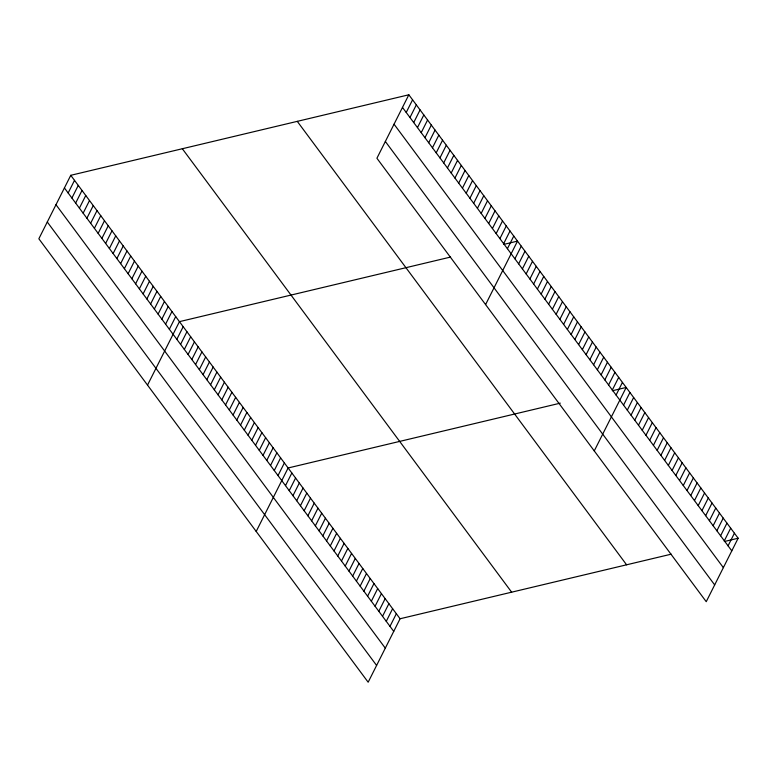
<?xml version="1.0" encoding="UTF-8"?>
<svg xmlns="http://www.w3.org/2000/svg" width="777" height="777" viewBox="0 0 777 777"><rect width="100%" height="100%" fill="white"/><g stroke="black" fill="none" stroke-linecap="round" stroke-linejoin="round"><path stroke-width="1.17" d="M408.838 94.784L376.913 158.246L706.235 601.689L738.15 538.228L408.838 94.784L70.765 175.311L38.85 238.772L368.162 682.216L400.087 618.754L671.211 554.176M68.162 192.987L74.514 180.351M71.911 198.028L78.263 185.402M75.66 203.079L82.012 190.443M79.409 208.119L85.761 195.493M83.149 213.17L89.51 200.534M86.898 218.22L93.25 205.584M90.647 223.261L96.999 210.625M94.396 228.312L100.748 215.676M98.145 233.353L104.497 220.726M101.894 238.403L108.246 225.767M105.633 243.444L111.995 230.818M109.382 248.494L115.734 235.858M113.131 253.535L119.483 240.909M116.88 258.586L123.232 245.95M120.629 263.626L126.981 251M124.378 268.677L130.73 256.041M128.118 273.727L134.479 261.091M131.867 278.768L138.219 266.132M135.616 283.819L141.968 271.183M139.365 288.859L145.717 276.233M143.114 293.91L149.466 281.274M146.863 298.951L153.215 286.325M150.602 304.001L156.954 291.365M154.351 309.042L160.703 296.416M158.1 314.093L164.452 301.457M161.849 319.133L168.201 306.507M165.598 324.184L171.95 311.548M169.347 329.234L175.699 316.598M147.523 385.11L179.438 321.649L450.573 257.061M176.835 339.326L183.187 326.69M180.585 344.366L186.936 331.74M184.334 349.417L190.686 336.781M188.083 354.458L194.435 341.831M191.832 359.508L198.184 346.872M195.571 364.549L201.923 351.923M199.32 369.599L205.672 356.964M203.069 374.64L209.421 362.014M206.818 379.691L213.17 367.055M210.567 384.741L216.919 372.105M214.306 389.782L220.668 377.156M218.055 394.833L224.407 382.197M221.804 399.873L228.156 387.247M225.553 404.924L231.905 392.288M229.302 409.965L235.654 397.338M233.051 415.015L239.403 402.379M236.791 420.056L243.152 407.43M240.54 425.106L246.892 412.47M244.289 430.147L250.641 417.521M406.225 112.461L412.577 99.835M248.038 435.198L254.39 422.562M409.974 117.512L416.326 104.876M251.787 440.248L258.139 427.612M413.723 122.552L420.075 109.926M255.536 445.289L261.888 432.663M417.472 127.603L423.824 114.967M259.275 450.339L265.637 437.704M421.221 132.644L427.573 120.017M263.024 455.38L269.376 442.754M424.961 137.694L431.322 125.058M266.773 460.431L273.125 447.795M428.71 142.735L435.062 130.109M270.522 465.472L276.874 452.845M432.459 147.785L438.811 135.149M274.271 470.522L280.623 457.886M436.208 152.836L442.56 140.2M278.02 475.563L284.372 462.937M439.957 157.877L446.309 145.241M256.196 531.449L288.121 467.977L560.304 403.146M443.706 162.927L450.058 150.291M285.499 485.635L291.851 473.008M447.445 167.968L453.807 155.342M289.229 490.666L295.581 478.03M451.194 173.018L457.546 160.383M292.958 495.687L299.31 483.061M454.943 178.059L461.295 165.433M296.697 500.718L303.049 488.082M458.692 183.11L465.044 170.474M300.427 505.74L306.779 493.113M462.441 188.151L468.793 175.524M304.157 510.771L310.509 498.135M466.19 193.201L472.542 180.565M307.886 515.792L314.238 503.156M469.93 198.242L476.291 185.616M311.626 520.823L317.978 508.187M473.679 203.292L480.031 190.656M315.355 525.844L321.707 513.208M477.428 208.343L483.78 195.707M319.085 530.866L325.437 518.24M481.177 213.384L487.529 200.748M322.814 535.897L329.176 523.261M484.926 218.434L491.278 205.798M326.554 540.918L332.906 528.292M488.675 223.475L495.027 210.849M330.283 545.949L336.635 533.313M492.414 228.525L498.776 215.889M334.013 550.971L340.365 538.344M496.163 233.566L502.515 220.94M337.752 556.002L344.104 543.366M499.912 238.617L506.264 225.981M341.482 561.023L347.834 548.397M503.661 243.657L510.013 231.031M345.211 566.054L351.563 553.418M507.41 248.708L513.762 236.072M348.941 571.076L355.293 558.44M485.586 304.584L517.511 241.123L503.7 244.415M352.68 576.097L359.032 563.471M514.898 258.799L521.26 246.163M356.41 581.128L362.762 568.492M518.647 263.85L524.999 251.214M360.139 586.149L366.491 573.523M522.397 268.891L528.748 256.255M363.869 591.18L370.231 578.544M526.146 273.941L532.498 261.305M367.608 596.202L373.96 583.576M529.895 278.982L536.247 266.356M371.338 601.233L377.69 588.597M533.644 284.032L539.996 271.396M375.068 606.254L381.42 593.628M537.383 289.073L543.745 276.447M378.807 611.285L385.159 598.649M541.132 294.124L547.484 281.488M382.537 616.307L388.888 603.671M544.881 299.164L551.233 286.538M386.266 621.328L392.618 608.702M548.63 304.215L554.982 291.579M389.996 626.359L396.348 613.723M552.379 309.256L558.731 296.629M556.128 314.306L562.48 301.67M559.867 319.357L566.229 306.721M563.616 324.397L569.968 311.771M567.365 329.448L573.717 316.812M571.114 334.489L577.466 321.863M574.863 339.539L581.215 326.903M578.612 344.58L584.964 331.954M582.352 349.631L588.713 336.995M586.101 354.671L592.453 342.045M589.85 359.722L596.202 347.086M593.599 364.763L599.951 352.136M597.348 369.813L603.7 357.177M601.097 374.864L607.449 362.228M604.836 379.904L611.198 367.278M608.585 384.955L614.937 372.319M612.334 389.996L618.686 377.369M616.083 395.046L622.435 382.41M594.259 450.922L626.184 387.461L612.373 390.744M623.562 405.118L629.914 392.482M627.292 410.139L633.643 397.513M631.031 415.171L637.383 402.535M634.76 420.192L641.112 407.556M638.49 425.223L644.842 412.587M642.22 430.244L648.572 417.608M645.959 435.266L652.311 422.639M649.689 440.297L656.041 427.661M653.418 445.318L659.77 432.692M657.148 450.349L663.509 437.713M660.887 455.371L667.239 442.744M664.617 460.402L670.969 447.766M668.346 465.423L674.698 452.797M672.086 470.454L678.438 457.818M675.815 475.475L682.167 462.839M679.545 480.497L685.897 467.871M683.274 485.528L689.626 472.892M687.014 490.549L693.366 477.923M690.743 495.58L697.095 482.944M694.473 500.602L700.825 487.975M698.202 505.633L704.564 492.997M701.942 510.654L708.294 498.028M705.671 515.685L712.023 503.049M709.401 520.707L715.753 508.071M713.14 525.728L719.492 513.102M716.87 530.759L723.222 518.123M720.6 535.78L726.951 523.154M724.329 540.811L730.681 528.175M728.068 545.833L734.42 533.207M724.339 541.52L738.15 538.228M402.476 107.42L731.798 550.864M394.046 124.194L723.358 567.637M385.353 141.472L714.665 584.916M297.27 121.358L626.592 564.801M182.333 148.737L511.645 592.181M70.765 175.311L400.087 618.754M64.413 187.937L393.735 631.38M55.983 204.71L385.295 648.154M47.29 221.999L376.602 665.442"/></g></svg>
